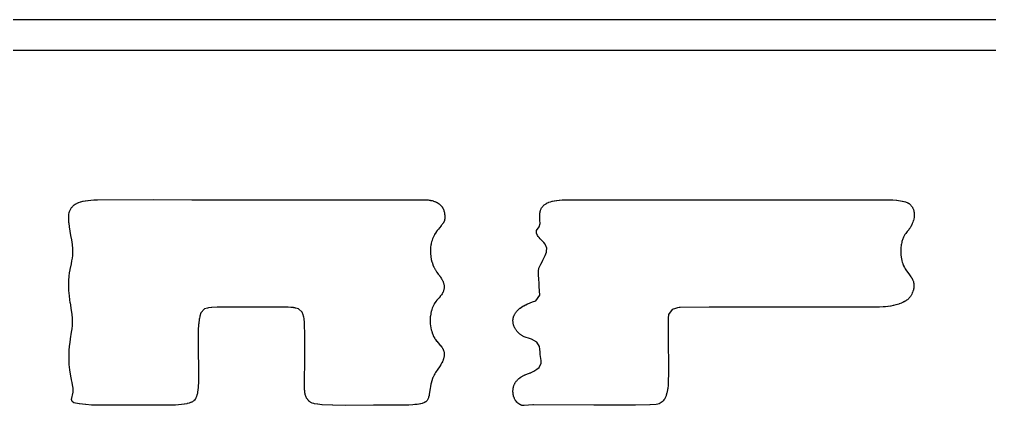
# Model space of a CAD drawing. Header units: millimetres. Extents: x 73.6 to 173.5, y -158 to -94.8.
# Drawn here: x 148.45 to 154.21, y -137.59 to -135.3 of the extents above; entities that cross this region are included whole.
import ezdxf

# ---------------------------------------------------------------- set-up
doc = ezdxf.new("R2010")
doc.units = ezdxf.units.MM
doc.layers.add('F.Mask', color=201, linetype='CONTINUOUS', true_color=0xd864ff)

msp = doc.modelspace()

# ---------------------------------------------------------------- linework, layer by layer
at = {"layer": 'F.Mask', "linetype": 'CONTINUOUS'}
for p, q in [((144.573228, -135.303016), (172.907744, -135.303016)), ((172.780772, -135.487022), (144.700378, -135.487022)), ((148.916201, -136.373668), (149.248842, -136.372346)), ((149.248842, -136.372346), (149.248841, -136.372345)), ((149.248841, -136.372345), (149.249025, -136.372345)), ((149.249025, -136.372345), (149.47615, -136.372816)), ((149.47615, -136.372816), (149.476187, -136.372817)), ((149.476187, -136.372817), (149.703435, -136.373728)), ((150.035842, -136.373629), (150.864109, -136.372989)), ((150.864109, -136.372989), (150.866647, -136.37308)), ((150.866647, -136.37308), (150.871641, -136.373444)), ((148.756198, -136.431051), (148.758486, -136.426766)), ((148.758486, -136.426766), (148.760681, -136.423191)), ((148.760681, -136.423191), (148.763429, -136.419265)), ((148.763429, -136.419265), (148.766049, -136.415965)), ((148.766049, -136.415965), (148.76938, -136.412253)), ((148.76938, -136.412253), (148.772381, -136.409289)), ((148.772381, -136.409289), (148.776481, -136.405702)), ((148.776481, -136.405702), (148.779593, -136.403275)), ((148.779593, -136.403275), (148.784705, -136.399732)), ((148.784705, -136.399732), (148.78785, -136.397792)), ((148.78785, -136.397792), (148.794144, -136.394354)), ((148.794144, -136.394354), (148.797063, -136.392929)), ((148.797063, -136.392929), (148.804719, -136.38962)), ((148.804719, -136.38962), (148.807416, -136.388583)), ((148.807416, -136.388583), (148.8165, -136.385511)), ((148.8165, -136.385511), (148.818958, -136.384778)), ((148.818958, -136.384778), (148.829606, -136.382016)), ((148.829606, -136.382016), (148.831678, -136.381544)), ((148.831678, -136.381544), (148.843913, -136.379144)), ((148.843913, -136.379144), (148.845782, -136.37883)), ((148.845782, -136.37883), (148.859661, -136.376874)), ((148.859661, -136.376874), (148.861226, -136.376688)), ((148.861226, -136.376688), (148.876767, -136.375207)), ((148.876767, -136.375207), (148.878072, -136.375108)), ((148.878072, -136.375108), (148.895343, -136.374139)), ((148.895343, -136.374139), (148.896503, -136.374094)), ((148.896503, -136.374094), (148.915673, -136.373674)), ((148.915673, -136.373674), (148.916201, -136.373668)), ((149.703435, -136.373728), (150.035842, -136.373629)), ((150.871641, -136.373444), (150.872873, -136.373555)), ((150.872873, -136.373555), (150.877145, -136.374015)), ((150.877145, -136.374015), (150.878173, -136.374142)), ((150.878173, -136.374142), (150.883484, -136.374887)), ((150.883484, -136.374887), (150.884773, -136.375093)), ((150.884773, -136.375093), (150.890653, -136.376143)), ((150.890653, -136.376143), (150.892209, -136.376458)), ((150.892209, -136.376458), (150.898573, -136.377897)), ((150.898573, -136.377897), (150.90025, -136.378321)), ((150.90025, -136.378321), (150.906831, -136.380158)), ((150.906831, -136.380158), (150.908861, -136.380792)), ((150.908861, -136.380792), (150.915392, -136.383051)), ((150.915392, -136.383051), (150.917696, -136.383938)), ((150.917696, -136.383938), (150.924285, -136.38674)), ((150.924285, -136.38674), (150.926285, -136.387665)), ((150.926285, -136.387665), (150.929071, -136.389062)), ((150.929071, -136.389062), (150.93038, -136.389753)), ((150.93038, -136.389753), (150.933278, -136.391361)), ((150.933278, -136.391361), (150.934746, -136.392223)), ((150.934746, -136.392223), (150.937458, -136.393902)), ((150.937458, -136.393902), (150.939049, -136.394947)), ((150.939049, -136.394947), (150.941566, -136.3967)), ((150.941566, -136.3967), (150.943206, -136.397912)), ((150.943206, -136.397912), (150.945553, -136.399752)), ((150.945553, -136.399752), (150.94715, -136.401083)), ((150.94715, -136.401083), (150.949389, -136.403065)), ((150.949389, -136.403065), (150.950994, -136.404579)), ((150.950994, -136.404579), (150.952978, -136.406571)), ((150.952978, -136.406571), (150.9547, -136.408428)), ((150.9547, -136.408428), (150.956479, -136.410491)), ((150.956479, -136.410491), (150.958036, -136.412429)), ((150.958036, -136.412429), (150.959684, -136.414639)), ((150.959684, -136.414639), (150.961179, -136.416812)), ((150.961179, -136.416812), (150.962642, -136.419121)), ((150.962642, -136.419121), (150.963991, -136.421441)), ((150.963991, -136.421441), (150.965281, -136.423868)), ((150.965281, -136.423868), (150.966507, -136.426418)), ((150.966507, -136.426418), (150.967644, -136.429046)), ((150.967644, -136.429046), (150.968638, -136.431619)), ((151.545308, -136.430857), (151.546754, -136.427558)), ((151.546754, -136.427558), (151.548361, -136.424351)), ((151.548361, -136.424351), (151.550084, -136.421314)), ((151.550084, -136.421314), (151.552205, -136.41802)), ((151.552205, -136.41802), (151.554316, -136.415111)), ((151.554316, -136.415111), (151.556769, -136.412099)), ((151.556769, -136.412099), (151.559384, -136.409231)), ((151.559384, -136.409231), (151.562189, -136.406481)), ((151.562189, -136.406481), (151.565484, -136.403596)), ((151.565484, -136.403596), (151.568411, -136.401296)), ((151.568411, -136.401296), (151.572597, -136.398353)), ((151.572597, -136.398353), (151.575527, -136.396502)), ((151.575527, -136.396502), (151.580806, -136.393526)), ((151.580806, -136.393526), (151.583593, -136.392114)), ((151.583593, -136.392114), (151.590057, -136.389194)), ((151.590057, -136.389194), (151.592697, -136.388128)), ((151.592697, -136.388128), (151.600516, -136.385337)), ((151.600516, -136.385337), (151.602872, -136.384588)), ((151.602872, -136.384588), (151.612121, -136.382006)), ((151.612121, -136.382006), (151.614278, -136.381477)), ((151.614278, -136.381477), (151.625007, -136.379207)), ((151.625007, -136.379207), (151.626857, -136.378868)), ((151.626857, -136.378868), (151.639205, -136.376952)), ((151.639205, -136.376952), (151.640874, -136.376734)), ((151.640874, -136.376734), (151.654732, -136.375268)), ((151.654732, -136.375268), (151.656262, -136.375139)), ((151.656262, -136.375139), (151.671779, -136.374169)), ((151.671779, -136.374169), (151.673105, -136.374111)), ((151.673105, -136.374111), (151.690454, -136.373678)), ((151.690454, -136.373678), (151.691287, -136.373667)), ((151.691287, -136.373667), (153.58952, -136.373092)), ((153.58952, -136.373092), (153.589873, -136.373093)), ((153.589873, -136.373093), (153.612176, -136.37335)), ((153.612176, -136.37335), (153.613236, -136.373379)), ((153.613236, -136.373379), (153.631615, -136.374158)), ((153.631615, -136.374158), (153.632753, -136.374226)), ((153.632753, -136.374226), (153.653779, -136.375842)), ((153.653779, -136.375842), (153.654987, -136.375955)), ((153.654987, -136.375955), (153.665365, -136.377107)), ((153.665365, -136.377107), (153.666406, -136.377238)), ((153.666406, -136.377238), (153.676746, -136.378698)), ((153.676746, -136.378698), (153.677989, -136.378897)), ((153.677989, -136.378897), (153.687799, -136.380657)), ((153.687799, -136.380657), (153.689381, -136.380979)), ((153.689381, -136.380979), (153.698254, -136.383002)), ((153.698254, -136.383002), (153.70032, -136.38354)), ((153.70032, -136.38354), (153.707883, -136.385762)), ((153.707883, -136.385762), (153.710638, -136.386697)), ((153.710638, -136.386697), (153.716972, -136.389143)), ((153.716972, -136.389143), (153.719521, -136.390245)), ((153.719521, -136.390245), (153.721323, -136.391112)), ((153.721323, -136.391112), (153.723535, -136.392273)), ((153.723535, -136.392273), (153.724942, -136.393075)), ((153.724942, -136.393075), (153.727505, -136.394687)), ((153.727505, -136.394687), (153.728324, -136.395253)), ((153.728324, -136.395253), (153.731036, -136.397329)), ((153.731036, -136.397329), (153.731493, -136.397716)), ((153.731493, -136.397716), (153.733987, -136.400043)), ((153.733987, -136.400043), (153.736857, -136.402993)), ((153.736857, -136.402993), (153.738631, -136.40496)), ((153.738631, -136.40496), (153.741264, -136.408108)), ((153.741264, -136.408108), (153.742957, -136.410303)), ((153.742957, -136.410303), (153.745159, -136.413406)), ((153.745159, -136.413406), (153.746681, -136.415738)), ((153.746681, -136.415738), (153.74854, -136.418849)), ((153.74854, -136.418849), (153.749847, -136.421245)), ((153.749847, -136.421245), (153.751431, -136.424437)), ((153.751431, -136.424437), (153.75249, -136.426788)), ((153.75249, -136.426788), (153.753789, -136.429983)), ((153.753789, -136.429983), (153.754714, -136.432539)), ((148.74632, -136.479487), (148.746348, -136.477577)), ((148.746418, -136.487781), (148.74632, -136.479487)), ((148.746348, -136.477577), (148.746672, -136.469772)), ((148.746516, -136.489991), (148.746418, -136.487781)), ((148.746672, -136.469772), (148.746846, -136.46745)), ((148.746846, -136.46745), (148.74761, -136.460407)), ((148.74761, -136.460407), (148.748008, -136.457716)), ((148.748008, -136.457716), (148.749183, -136.451459)), ((148.749183, -136.451459), (148.749916, -136.448346)), ((148.749916, -136.448346), (148.751483, -136.442823)), ((148.751483, -136.442823), (148.752615, -136.439485)), ((148.752615, -136.439485), (148.754537, -136.434635)), ((148.754537, -136.434635), (148.756198, -136.431051)), ((150.968638, -136.431619), (150.969625, -136.43451)), ((150.969625, -136.43451), (150.970417, -136.437162)), ((150.970417, -136.437162), (150.971306, -136.440632)), ((150.971306, -136.440632), (150.971734, -136.442524)), ((150.971734, -136.442524), (150.973604, -136.452003)), ((150.973604, -136.452003), (150.973849, -136.453387)), ((150.973849, -136.453387), (150.97516, -136.461749)), ((150.97516, -136.461749), (150.975347, -136.463124)), ((150.975347, -136.463124), (150.975728, -136.466417)), ((150.975814, -136.487099), (150.975612, -136.488516)), ((150.975728, -136.466417), (150.975831, -136.467437)), ((150.97603, -136.485214), (150.975814, -136.487099)), ((150.975831, -136.467437), (150.9761, -136.47056)), ((150.976173, -136.483583), (150.97603, -136.485214)), ((150.9761, -136.47056), (150.976184, -136.471793)), ((150.976285, -136.481749), (150.976173, -136.483583)), ((150.976184, -136.471793), (150.976315, -136.474456)), ((150.976354, -136.479742), (150.976285, -136.481749)), ((150.976315, -136.474456), (150.976357, -136.475983)), ((150.976374, -136.478296), (150.976354, -136.479742)), ((150.976357, -136.475983), (150.976374, -136.478296)), ((151.538848, -136.467574), (151.538876, -136.465617)), ((151.539009, -136.479583), (151.538848, -136.467574)), ((151.538876, -136.465617), (151.539095, -136.4605)), ((151.539056, -136.480969), (151.539009, -136.479583)), ((151.53974, -136.493608), (151.539056, -136.480969)), ((151.539095, -136.4605), (151.539214, -136.45875)), ((151.539214, -136.45875), (151.539669, -136.453861)), ((151.539669, -136.453861), (151.53994, -136.451691)), ((151.53994, -136.451691), (151.540639, -136.44722)), ((151.540639, -136.44722), (151.541149, -136.444612)), ((151.541149, -136.444612), (151.542102, -136.440559)), ((151.542102, -136.440559), (151.542895, -136.437727)), ((151.542895, -136.437727), (151.544075, -136.434098)), ((151.544075, -136.434098), (151.545308, -136.430857)), ((153.756095, -136.487969), (153.754125, -136.495554)), ((153.754714, -136.432539), (153.75574, -136.435768)), ((153.75574, -136.435768), (153.756393, -136.438101)), ((153.756662, -136.485385), (153.756095, -136.487969)), ((153.756393, -136.438101), (153.757215, -136.441483)), ((153.758101, -136.477409), (153.756662, -136.485385)), ((153.757215, -136.441483), (153.757697, -136.443805)), ((153.757697, -136.443805), (153.758284, -136.447224)), ((153.758442, -136.475077), (153.758101, -136.477409)), ((153.758284, -136.447224), (153.758595, -136.449458)), ((153.758831, -136.47163), (153.758442, -136.475077)), ((153.758595, -136.449458), (153.758968, -136.45295)), ((153.758984, -136.469888), (153.758831, -136.47163)), ((153.758968, -136.45295), (153.759131, -136.455094)), ((153.759218, -136.466169), (153.758984, -136.469888)), ((153.759131, -136.455094), (153.759293, -136.458691)), ((153.759285, -136.464349), (153.759218, -136.466169)), ((153.759326, -136.460648), (153.759285, -136.464349)), ((153.759293, -136.458691), (153.759326, -136.460648)), ((148.748007, -136.509585), (148.746516, -136.489991)), ((148.748209, -136.511518), (148.748007, -136.509585)), ((148.751078, -136.533087), (148.748209, -136.511518)), ((148.751272, -136.534369), (148.751078, -136.533087)), ((148.759741, -136.584298), (148.751272, -136.534369)), ((150.944128, -136.539841), (150.937902, -136.547558)), ((150.954959, -136.526781), (150.944128, -136.539841)), ((150.955105, -136.526602), (150.954959, -136.526781)), ((150.959356, -136.521351), (150.955105, -136.526602)), ((150.960036, -136.520483), (150.959356, -136.521351)), ((150.963273, -136.516203), (150.960036, -136.520483)), ((150.964403, -136.51462), (150.963273, -136.516203)), ((150.966876, -136.510939), (150.964403, -136.51462)), ((150.967979, -136.509187), (150.966876, -136.510939)), ((150.968704, -136.507954), (150.967979, -136.509187)), ((150.969447, -136.506627), (150.968704, -136.507954)), ((150.970093, -136.505409), (150.969447, -136.506627)), ((150.970943, -136.503693), (150.970093, -136.505409)), ((150.971481, -136.502529), (150.970943, -136.503693)), ((150.972194, -136.500876), (150.971481, -136.502529)), ((150.972596, -136.499874), (150.972194, -136.500876)), ((150.973368, -136.497753), (150.972596, -136.499874)), ((150.973693, -136.496763), (150.973368, -136.497753)), ((150.974253, -136.494876), (150.973693, -136.496763)), ((150.974547, -136.493771), (150.974253, -136.494876)), ((150.975043, -136.491645), (150.974547, -136.493771)), ((150.975277, -136.490474), (150.975043, -136.491645)), ((150.975612, -136.488516), (150.975277, -136.490474)), ((151.519204, -136.554627), (151.534848, -136.53342)), ((151.534848, -136.53342), (151.540837, -136.513356)), ((151.540837, -136.513356), (151.53974, -136.493608)), ((153.731153, -136.54448), (153.729915, -136.546181)), ((153.733283, -136.541356), (153.731153, -136.54448)), ((153.734435, -136.539551), (153.733283, -136.541356)), ((153.737344, -136.53467), (153.734435, -136.539551)), ((153.738304, -136.532949), (153.737344, -136.53467)), ((153.74352, -136.522939), (153.738304, -136.532949)), ((153.744392, -136.521144), (153.74352, -136.522939)), ((153.747083, -136.515182), (153.744392, -136.521144)), ((153.747717, -136.513682), (153.747083, -136.515182)), ((153.750415, -136.50685), (153.747717, -136.513682)), ((153.751071, -136.505037), (153.750415, -136.50685)), ((153.753484, -136.497731), (153.751071, -136.505037)), ((153.754125, -136.495554), (153.753484, -136.497731)), ((148.764282, -136.611458), (148.759741, -136.584298)), ((150.907028, -136.597687), (150.903841, -136.605522)), ((150.907594, -136.596385), (150.907028, -136.597687)), ((150.910877, -136.589295), (150.907594, -136.596385)), ((150.911493, -136.58804), (150.910877, -136.589295)), ((150.915151, -136.581018), (150.911493, -136.58804)), ((150.91584, -136.579768), (150.915151, -136.581018)), ((150.919881, -136.572837), (150.91584, -136.579768)), ((150.920633, -136.571616), (150.919881, -136.572837)), ((150.925056, -136.564798), (150.920633, -136.571616)), ((150.925875, -136.563602), (150.925056, -136.564798)), ((150.931133, -136.556297), (150.925875, -136.563602)), ((150.937902, -136.547558), (150.931133, -136.556297)), ((151.520069, -136.570899), (151.519204, -136.554627)), ((151.526488, -136.58433), (151.520069, -136.570899)), ((151.529907, -136.590022), (151.526488, -136.58433)), ((151.531371, -136.592006), (151.529907, -136.590022)), ((151.531842, -136.59263), (151.531371, -136.592006)), ((151.534593, -136.596191), (151.531842, -136.59263)), ((151.535315, -136.597095), (151.534593, -136.596191)), ((151.540939, -136.603913), (151.535315, -136.597095)), ((153.69337, -136.600226), (153.691407, -136.60505)), ((153.695425, -136.595661), (153.69337, -136.600226)), ((153.697549, -136.591318), (153.695425, -136.595661)), ((153.699729, -136.587222), (153.697549, -136.591318)), ((153.701981, -136.583315), (153.699729, -136.587222)), ((153.704232, -136.57966), (153.701981, -136.583315)), ((153.708471, -136.573362), (153.704232, -136.57966)), ((153.709315, -136.572171), (153.708471, -136.573362)), ((153.713542, -136.566505), (153.709315, -136.572171)), ((153.71812, -136.560768), (153.713542, -136.566505)), ((153.726394, -136.550704), (153.71812, -136.560768)), ((153.727018, -136.549922), (153.726394, -136.550704)), ((153.729915, -136.546181), (153.727018, -136.549922)), ((148.768299, -136.639234), (148.764282, -136.611458)), ((148.76847, -136.640658), (148.768299, -136.639234)), ((148.770521, -136.661995), (148.76847, -136.640658)), ((150.89156, -136.658868), (150.890688, -136.673909)), ((150.891812, -136.656351), (150.89156, -136.658868)), ((150.894009, -136.641004), (150.891812, -136.656351)), ((150.894342, -136.639115), (150.894009, -136.641004)), ((150.895963, -136.631363), (150.894342, -136.639115)), ((150.898183, -136.622696), (150.895963, -136.631363)), ((150.900597, -136.614745), (150.898183, -136.622696)), ((150.901037, -136.613409), (150.900597, -136.614745)), ((150.903841, -136.605522), (150.901037, -136.613409)), ((151.541807, -136.604925), (151.540939, -136.603913)), ((151.547061, -136.610824), (151.541807, -136.604925)), ((151.547741, -136.611564), (151.547061, -136.610824)), ((151.552877, -136.616998), (151.547741, -136.611564)), ((151.553261, -136.617399), (151.552877, -136.616998)), ((151.562844, -136.627242), (151.553261, -136.617399)), ((151.572062, -136.637261), (151.562844, -136.627242)), ((151.580223, -136.661097), (151.572062, -136.637261)), ((153.680379, -136.654467), (153.679787, -136.662205)), ((153.681185, -136.647126), (153.680379, -136.654467)), ((153.682184, -136.640089), (153.681185, -136.647126)), ((153.68335, -136.633466), (153.682184, -136.640089)), ((153.68469, -136.627152), (153.68335, -136.633466)), ((153.686178, -136.621159), (153.68469, -136.627152)), ((153.687791, -136.615519), (153.686178, -136.621159)), ((153.689552, -136.610108), (153.687791, -136.615519)), ((153.691407, -136.60505), (153.689552, -136.610108)), ((148.768349, -136.718742), (148.770128, -136.703259)), ((148.770128, -136.703259), (148.77029, -136.701265)), ((148.77029, -136.701265), (148.771081, -136.684713)), ((148.770649, -136.664122), (148.770521, -136.661995)), ((148.771106, -136.682538), (148.770649, -136.664122)), ((148.771081, -136.684713), (148.771106, -136.682538)), ((150.890688, -136.673909), (150.890646, -136.676346)), ((150.890646, -136.676346), (150.890996, -136.691335)), ((150.890996, -136.691335), (150.891143, -136.693688)), ((150.891143, -136.693688), (150.892663, -136.708547)), ((150.892663, -136.708547), (150.892991, -136.71086)), ((150.892991, -136.71086), (150.895639, -136.725428)), ((151.556759, -136.73222), (151.570385, -136.704349)), ((151.570385, -136.704349), (151.575305, -136.694022)), ((151.575305, -136.694022), (151.578053, -136.684398)), ((151.578053, -136.684398), (151.57888, -136.677031)), ((151.57888, -136.677031), (151.580223, -136.661097)), ((153.679407, -136.670376), (153.679264, -136.678918)), ((153.679264, -136.678918), (153.679365, -136.687863)), ((153.679365, -136.687863), (153.679966, -136.699759)), ((153.679787, -136.662205), (153.679407, -136.670376)), ((153.679966, -136.699759), (153.680083, -136.701293)), ((153.680083, -136.701293), (153.681131, -136.71155)), ((153.681131, -136.71155), (153.681339, -136.713159)), ((153.681339, -136.713159), (153.682808, -136.722504)), ((148.754905, -136.786509), (148.762041, -136.752464)), ((148.762041, -136.752464), (148.765408, -136.736125)), ((148.765408, -136.736125), (148.768111, -136.720402)), ((148.768111, -136.720402), (148.768349, -136.718742)), ((150.895639, -136.725428), (150.896129, -136.727643)), ((150.896129, -136.727643), (150.899841, -136.741859)), ((150.899841, -136.741859), (150.900499, -136.744036)), ((150.900499, -136.744036), (150.905201, -136.757708)), ((150.905201, -136.757708), (150.90603, -136.759849)), ((150.90603, -136.759849), (150.911666, -136.772898)), ((150.911666, -136.772898), (150.912666, -136.774988)), ((150.912666, -136.774988), (150.919141, -136.787276)), ((151.534375, -136.779465), (151.545594, -136.755577)), ((151.545594, -136.755577), (151.545659, -136.755442)), ((151.545659, -136.755442), (151.556548, -136.732659)), ((151.556548, -136.732659), (151.556759, -136.73222)), ((153.682808, -136.722504), (153.683118, -136.72417)), ((153.683118, -136.72417), (153.684978, -136.732798)), ((153.684978, -136.732798), (153.685377, -136.734425)), ((153.685377, -136.734425), (153.687569, -136.742404)), ((153.687569, -136.742404), (153.688052, -136.743989)), ((153.688052, -136.743989), (153.690526, -136.751371)), ((153.690526, -136.751371), (153.691084, -136.752896)), ((153.691084, -136.752896), (153.693817, -136.759789)), ((153.693817, -136.759789), (153.694446, -136.76126)), ((153.694446, -136.76126), (153.697415, -136.767719)), ((153.697415, -136.767719), (153.698071, -136.769056)), ((153.698071, -136.769056), (153.701579, -136.775786)), ((148.747256, -136.850882), (148.74879, -136.828833)), ((148.74879, -136.828833), (148.748969, -136.826964)), ((148.748969, -136.826964), (148.751379, -136.807348)), ((148.751379, -136.807348), (148.751612, -136.805755)), ((148.751612, -136.805755), (148.75465, -136.787857)), ((148.75465, -136.787857), (148.754905, -136.786509)), ((150.919141, -136.787276), (150.920334, -136.789337)), ((150.920334, -136.789337), (150.927565, -136.80076)), ((150.927565, -136.80076), (150.928987, -136.802813)), ((150.928987, -136.802813), (150.937748, -136.814397)), ((150.937748, -136.814397), (150.943887, -136.822135)), ((150.943887, -136.822135), (150.944751, -136.823274)), ((150.944751, -136.823274), (150.949699, -136.830099)), ((150.949699, -136.830099), (150.950703, -136.83156)), ((150.950703, -136.83156), (150.954829, -136.837891)), ((151.531134, -136.795751), (151.534375, -136.779465)), ((151.532171, -136.818211), (151.531134, -136.795751)), ((151.532184, -136.818467), (151.532171, -136.818211)), ((151.533525, -136.844728), (151.532184, -136.818467)), ((153.701579, -136.775786), (153.705169, -136.78199)), ((153.705169, -136.78199), (153.706048, -136.783416)), ((153.706048, -136.783416), (153.713603, -136.794936)), ((153.713603, -136.794936), (153.714624, -136.796397)), ((153.714624, -136.796397), (153.731172, -136.81863)), ((153.731172, -136.81863), (153.731526, -136.819111)), ((153.731526, -136.819111), (153.738936, -136.829323)), ((153.738936, -136.829323), (153.739823, -136.830606)), ((153.739823, -136.830606), (153.742682, -136.834953)), ((148.746794, -136.877974), (148.747174, -136.85281)), ((148.746815, -136.879805), (148.746794, -136.877974)), ((148.747894, -136.90874), (148.746815, -136.879805)), ((148.747174, -136.85281), (148.747256, -136.850882)), ((150.954829, -136.837891), (150.95577, -136.839421)), ((150.95577, -136.839421), (150.959177, -136.845287)), ((150.959177, -136.845287), (150.960177, -136.847133)), ((150.960177, -136.847133), (150.962888, -136.852511)), ((150.962888, -136.852511), (150.96383, -136.854538)), ((150.96383, -136.854538), (150.96591, -136.859426)), ((150.96591, -136.859426), (150.966802, -136.861745)), ((150.966802, -136.861745), (150.968346, -136.866231)), ((150.968346, -136.866231), (150.96908, -136.868644)), ((150.96908, -136.868644), (150.970146, -136.872666)), ((150.970146, -136.872666), (150.970764, -136.875444)), ((150.970764, -136.875444), (150.971413, -136.879052)), ((150.971413, -136.879052), (150.971798, -136.881831)), ((150.971798, -136.881831), (150.972122, -136.885166)), ((150.972122, -136.885166), (150.972284, -136.888167)), ((150.972284, -136.888167), (150.972316, -136.89114)), ((151.53353, -136.844824), (151.533525, -136.844728)), ((151.534802, -136.867622), (151.53353, -136.844824)), ((151.534811, -136.867778), (151.534802, -136.867622)), ((151.535992, -136.887624), (151.534811, -136.867778)), ((151.539177, -136.938847), (151.535992, -136.887624)), ((153.742682, -136.834953), (153.743505, -136.836267)), ((153.743505, -136.836267), (153.746003, -136.84046)), ((153.746003, -136.84046), (153.746988, -136.842231)), ((153.746988, -136.842231), (153.74904, -136.846191)), ((153.74904, -136.846191), (153.75007, -136.84836)), ((153.75007, -136.84836), (153.751688, -136.852095)), ((153.751688, -136.852095), (153.752695, -136.854701)), ((153.752695, -136.854701), (153.75393, -136.858326)), ((153.75393, -136.858326), (153.754786, -136.861248)), ((153.754786, -136.861248), (153.755672, -136.864848)), ((153.755672, -136.864848), (153.756315, -136.868118)), ((153.756981, -136.890218), (153.756295, -136.895484)), ((153.756315, -136.868118), (153.756868, -136.871866)), ((153.756868, -136.871866), (153.757195, -136.875132)), ((153.757245, -136.887135), (153.756981, -136.890218)), ((153.757195, -136.875132), (153.757413, -136.879243)), ((153.757433, -136.882533), (153.757245, -136.887135)), ((153.757413, -136.879243), (153.757433, -136.882533)), ((148.747998, -136.910428), (148.747894, -136.90874)), ((148.750864, -136.943781), (148.747998, -136.910428)), ((148.751026, -136.945284), (148.750864, -136.943781)), ((148.755969, -136.983535), (148.751026, -136.945284)), ((150.948306, -136.946802), (150.942313, -136.953901)), ((150.94931, -136.945555), (150.948306, -136.946802)), ((150.954443, -136.938863), (150.94931, -136.945555)), ((150.955888, -136.93683), (150.954443, -136.938863)), ((150.960304, -136.930115), (150.955888, -136.93683)), ((150.961568, -136.928038), (150.960304, -136.930115)), ((150.963091, -136.925325), (150.961568, -136.928038)), ((150.96405, -136.923491), (150.963091, -136.925325)), ((150.965449, -136.920608), (150.96405, -136.923491)), ((150.966373, -136.91854), (150.965449, -136.920608)), ((150.967504, -136.91577), (150.966373, -136.91854)), ((150.968358, -136.913447), (150.967504, -136.91577)), ((150.969265, -136.910685), (150.968358, -136.913447)), ((150.969997, -136.908129), (150.969265, -136.910685)), ((150.97066, -136.905426), (150.969997, -136.908129)), ((150.971222, -136.902644), (150.97066, -136.905426)), ((150.971665, -136.89987), (150.971222, -136.902644)), ((150.972003, -136.897001), (150.971665, -136.89987)), ((150.972217, -136.89419), (150.972003, -136.897001)), ((150.972316, -136.89114), (150.972217, -136.89419)), ((151.515952, -136.972859), (151.539177, -136.938847)), ((153.736547, -136.946912), (153.734534, -136.949646)), ((153.738942, -136.943303), (153.736547, -136.946912)), ((153.740748, -136.940256), (153.738942, -136.943303)), ((153.742897, -136.93617), (153.740748, -136.940256)), ((153.744074, -136.933703), (153.742897, -136.93617)), ((153.747638, -136.925416), (153.744074, -136.933703)), ((153.748359, -136.923598), (153.747638, -136.925416)), ((153.751183, -136.915846), (153.748359, -136.923598)), ((153.751906, -136.913637), (153.751183, -136.915846)), ((153.753906, -136.906765), (153.751906, -136.913637)), ((153.754524, -136.904313), (153.753906, -136.906765)), ((153.755815, -136.898278), (153.754524, -136.904313)), ((153.756295, -136.895484), (153.755815, -136.898278)), ((148.756169, -136.984882), (148.755969, -136.983535)), ((148.763611, -137.029138), (148.756169, -136.984882)), ((150.908622, -137.000683), (150.905395, -137.007525)), ((150.909273, -136.999383), (150.908622, -137.000683)), ((150.912942, -136.992491), (150.909273, -136.999383)), ((150.91367, -136.991201), (150.912942, -136.992491)), ((150.9176, -136.984622), (150.91367, -136.991201)), ((150.918752, -136.98284), (150.9176, -136.984622)), ((150.922654, -136.977247), (150.918752, -136.98284)), ((150.923855, -136.975644), (150.922654, -136.977247)), ((150.929087, -136.96912), (150.923855, -136.975644)), ((150.941986, -136.954283), (150.929087, -136.96912)), ((150.942313, -136.953901), (150.941986, -136.954283)), ((151.433046, -137.008536), (151.441882, -137.003086)), ((151.441882, -137.003086), (151.443716, -137.00203)), ((151.443716, -137.00203), (151.45387, -136.996587)), ((151.45387, -136.996587), (151.455535, -136.995752)), ((151.455535, -136.995752), (151.466986, -136.990397)), ((151.466986, -136.990397), (151.468607, -136.989689)), ((151.468607, -136.989689), (151.481339, -136.984508)), ((151.481339, -136.984508), (151.482878, -136.983923)), ((151.482878, -136.983923), (151.4968, -136.979002)), ((151.4968, -136.979002), (151.515952, -136.972859)), ((153.603715, -137.005704), (153.60249, -137.005864)), ((153.618184, -137.003568), (153.603715, -137.005704)), ((153.619541, -137.003341), (153.618184, -137.003568)), ((153.634309, -137.000569), (153.619541, -137.003341)), ((153.635907, -137.00023), (153.634309, -137.000569)), ((153.650645, -136.996743), (153.635907, -137.00023)), ((153.652605, -136.99622), (153.650645, -136.996743)), ((153.666856, -136.991973), (153.652605, -136.99622)), ((153.669144, -136.991206), (153.666856, -136.991973)), ((153.682862, -136.986073), (153.669144, -136.991206)), ((153.684848, -136.98526), (153.682862, -136.986073)), ((153.690803, -136.982601), (153.684848, -136.98526)), ((153.692326, -136.981877), (153.690803, -136.982601)), ((153.698148, -136.978937), (153.692326, -136.981877)), ((153.699827, -136.978033), (153.698148, -136.978937)), ((153.705238, -136.974927), (153.699827, -136.978033)), ((153.706957, -136.973872), (153.705238, -136.974927)), ((153.711925, -136.970624), (153.706957, -136.973872)), ((153.713818, -136.969295), (153.711925, -136.970624)), ((153.718251, -136.965958), (153.713818, -136.969295)), ((153.720251, -136.964333), (153.718251, -136.965958)), ((153.724197, -136.960876), (153.720251, -136.964333)), ((153.726177, -136.958998), (153.724197, -136.960876)), ((153.729602, -136.955485), (153.726177, -136.958998)), ((153.731694, -136.953137), (153.729602, -136.955485)), ((153.734534, -136.949646), (153.731694, -136.953137)), ((148.767158, -137.052555), (148.763611, -137.029138)), ((148.767395, -137.054587), (148.767158, -137.052555)), ((148.7691, -137.075305), (148.767395, -137.054587)), ((149.529879, -137.042888), (149.52404, -137.063973)), ((149.551745, -137.020702), (149.529879, -137.042888)), ((149.570035, -137.015349), (149.551745, -137.020702)), ((149.574576, -137.014394), (149.570035, -137.015349)), ((149.59236, -137.012067), (149.574576, -137.014394)), ((149.594795, -137.011849), (149.59236, -137.012067)), ((149.627283, -137.010269), (149.594795, -137.011849)), ((149.752188, -137.009442), (149.627283, -137.010269)), ((150.012085, -137.010012), (149.752188, -137.009442)), ((150.012119, -137.010046), (150.012085, -137.010012)), ((150.029858, -137.01011), (150.012119, -137.010046)), ((150.048079, -137.010557), (150.029858, -137.01011)), ((150.06366, -137.011446), (150.048079, -137.010557)), ((150.065211, -137.011575), (150.06366, -137.011446)), ((150.078199, -137.012994), (150.065211, -137.011575)), ((150.079858, -137.013222), (150.078199, -137.012994)), ((150.084867, -137.014055), (150.079858, -137.013222)), ((150.086248, -137.014318), (150.084867, -137.014055)), ((150.09087, -137.01531), (150.086248, -137.014318)), ((150.092488, -137.015705), (150.09087, -137.01531)), ((150.109187, -137.020274), (150.092488, -137.015705)), ((150.130598, -137.039905), (150.109187, -137.020274)), ((150.136292, -137.055327), (150.130598, -137.039905)), ((150.136902, -137.057158), (150.136292, -137.055327)), ((150.138268, -137.061748), (150.136902, -137.057158)), ((150.138727, -137.063474), (150.138268, -137.061748)), ((150.890332, -137.063008), (150.890073, -137.06535)), ((150.892322, -137.049779), (150.890332, -137.063008)), ((150.892795, -137.047329), (150.892322, -137.049779)), ((150.896073, -137.033484), (150.892795, -137.047329)), ((150.8966, -137.031548), (150.896073, -137.033484)), ((150.898577, -137.025141), (150.8966, -137.031548)), ((150.899018, -137.023821), (150.898577, -137.025141)), ((150.901484, -137.016975), (150.899018, -137.023821)), ((150.901986, -137.015677), (150.901484, -137.016975)), ((150.904806, -137.008857), (150.901986, -137.015677)), ((150.905395, -137.007525), (150.904806, -137.008857)), ((151.384001, -137.066865), (151.385585, -137.06238)), ((151.385585, -137.06238), (151.386894, -137.059184)), ((151.386894, -137.059184), (151.389065, -137.054554)), ((151.389065, -137.054554), (151.390683, -137.051502)), ((151.390683, -137.051502), (151.393517, -137.046741)), ((151.393517, -137.046741), (151.395327, -137.043999)), ((151.395327, -137.043999), (151.398956, -137.03902)), ((151.398956, -137.03902), (151.4009, -137.036588)), ((151.4009, -137.036588), (151.405414, -137.03143)), ((151.405414, -137.03143), (151.407414, -137.029328)), ((151.407414, -137.029328), (151.412876, -137.024048)), ((151.412876, -137.024048), (151.414931, -137.022211)), ((151.414931, -137.022211), (151.42148, -137.016802)), ((151.42148, -137.016802), (151.423436, -137.015299)), ((151.423436, -137.015299), (151.431069, -137.009849)), ((151.431069, -137.009849), (151.433046, -137.008536)), ((152.302009, -137.053486), (152.30059, -137.075742)), ((152.324421, -137.024436), (152.302009, -137.053486)), ((152.343182, -137.018215), (152.324421, -137.024436)), ((152.348808, -137.016557), (152.343182, -137.018215)), ((152.35493, -137.01494), (152.348808, -137.016557)), ((152.365263, -137.012599), (152.35493, -137.01494)), ((152.371547, -137.011857), (152.365263, -137.012599)), ((152.544335, -137.00976), (152.371547, -137.011857)), ((152.920004, -137.009422), (152.544335, -137.00976)), ((153.540822, -137.009905), (152.920004, -137.009422)), ((153.541497, -137.0099), (153.540822, -137.009905)), ((153.552722, -137.009706), (153.541497, -137.0099)), ((153.55382, -137.009668), (153.552722, -137.009706)), ((153.574315, -137.008626), (153.55382, -137.009668)), ((153.575471, -137.008549), (153.574315, -137.008626)), ((153.587816, -137.007511), (153.575471, -137.008549)), ((153.58891, -137.007403), (153.587816, -137.007511)), ((153.60249, -137.005864), (153.58891, -137.007403)), ((148.766624, -137.138258), (148.768491, -137.119028)), ((148.768491, -137.119028), (148.7686, -137.117508)), ((148.7686, -137.117508), (148.769467, -137.098661)), ((148.769198, -137.07731), (148.7691, -137.075305)), ((148.769495, -137.096824), (148.769198, -137.07731)), ((148.769467, -137.098661), (148.769495, -137.096824)), ((149.516826, -137.111883), (149.51458, -137.147962)), ((149.517006, -137.10997), (149.516826, -137.111883)), ((149.52083, -137.079834), (149.517006, -137.10997)), ((149.521191, -137.077642), (149.52083, -137.079834)), ((149.523551, -137.066012), (149.521191, -137.077642)), ((149.52404, -137.063973), (149.523551, -137.066012)), ((150.139996, -137.0689), (150.138727, -137.063474)), ((150.140287, -137.070291), (150.139996, -137.0689)), ((150.141569, -137.077237), (150.140287, -137.070291)), ((150.142732, -137.085488), (150.141569, -137.077237)), ((150.143668, -137.094468), (150.142732, -137.085488)), ((150.144364, -137.104078), (150.143668, -137.094468)), ((150.145133, -137.12563), (150.144364, -137.104078)), ((150.889156, -137.078293), (150.889081, -137.080415)), ((150.889081, -137.080415), (150.889081, -137.092935)), ((150.889081, -137.092935), (150.889145, -137.094891)), ((150.889145, -137.094891), (150.88993, -137.106907)), ((150.890073, -137.06535), (150.889156, -137.078293)), ((150.88993, -137.106907), (150.890094, -137.108649)), ((150.890094, -137.108649), (150.891507, -137.120024)), ((150.891507, -137.120024), (150.891744, -137.121592)), ((151.380193, -137.090191), (151.380367, -137.085832)), ((151.380218, -137.093534), (151.380193, -137.090191)), ((151.38046, -137.097884), (151.380218, -137.093534)), ((151.380367, -137.085832), (151.380667, -137.082463)), ((151.380781, -137.101041), (151.38046, -137.097884)), ((151.380667, -137.082463), (151.381266, -137.078117)), ((151.381436, -137.105479), (151.380781, -137.101041)), ((151.381266, -137.078117), (151.381928, -137.074635)), ((151.382008, -137.108452), (151.381436, -137.105479)), ((151.381928, -137.074635), (151.382992, -137.070257)), ((151.38307, -137.112925), (151.382008, -137.108452)), ((151.382992, -137.070257), (151.384001, -137.066865)), ((151.383844, -137.115678), (151.38307, -137.112925)), ((151.3853, -137.120153), (151.383844, -137.115678)), ((151.386262, -137.122751), (151.3853, -137.120153)), ((152.30034, -137.086385), (152.300305, -137.098461)), ((152.300305, -137.098461), (152.300323, -137.126116)), ((152.30059, -137.075742), (152.30034, -137.086385)), ((148.757556, -137.198359), (148.763963, -137.158035)), ((148.763963, -137.158035), (148.766624, -137.138258)), ((149.51458, -137.147962), (149.513665, -137.188837)), ((150.145575, -137.160847), (150.145133, -137.12563)), ((150.145864, -137.193701), (150.145575, -137.160847)), ((150.891744, -137.121592), (150.89362, -137.132119)), ((150.89362, -137.132119), (150.893912, -137.133552)), ((150.893912, -137.133552), (150.896255, -137.143784)), ((150.896255, -137.143784), (150.898693, -137.152701)), ((150.898693, -137.152701), (150.899164, -137.154256)), ((150.899164, -137.154256), (150.903758, -137.168067)), ((150.903758, -137.168067), (150.904305, -137.169575)), ((150.904305, -137.169575), (150.907234, -137.177025)), ((150.907234, -137.177025), (150.907793, -137.178352)), ((151.388126, -137.127234), (151.386262, -137.122751)), ((151.389186, -137.129545), (151.388126, -137.127234)), ((151.391439, -137.134025), (151.389186, -137.129545)), ((151.392608, -137.136161), (151.391439, -137.134025)), ((151.395225, -137.14057), (151.392608, -137.136161)), ((151.396489, -137.142545), (151.395225, -137.14057)), ((151.399462, -137.146863), (151.396489, -137.142545)), ((151.400742, -137.148603), (151.399462, -137.146863)), ((151.404029, -137.15279), (151.400742, -137.148603)), ((151.405397, -137.154428), (151.404029, -137.15279)), ((151.408902, -137.158374), (151.405397, -137.154428)), ((151.410402, -137.15996), (151.408902, -137.158374)), ((151.414132, -137.163667), (151.410402, -137.15996)), ((151.415664, -137.165101), (151.414132, -137.163667)), ((151.419591, -137.168562), (151.415664, -137.165101)), ((151.421224, -137.169916), (151.419591, -137.168562)), ((151.425247, -137.173053), (151.421224, -137.169916)), ((151.426939, -137.174293), (151.425247, -137.173053)), ((151.431038, -137.177115), (151.426939, -137.174293)), ((151.432939, -137.178336), (151.431038, -137.177115)), ((152.300323, -137.126116), (152.300442, -137.24034)), ((148.751653, -137.241314), (148.754312, -137.220093)), ((148.754312, -137.220093), (148.754444, -137.219134)), ((148.754444, -137.219134), (148.757518, -137.19861)), ((148.757518, -137.19861), (148.757556, -137.198359)), ((149.513665, -137.188837), (149.51448, -137.277299)), ((150.145864, -137.193748), (150.145864, -137.193701)), ((150.146081, -137.253722), (150.145864, -137.193748)), ((150.907793, -137.178352), (150.910017, -137.183297)), ((150.910017, -137.183297), (150.910753, -137.184819)), ((150.910753, -137.184819), (150.9131, -137.189339)), ((150.9131, -137.189339), (150.913902, -137.190783)), ((150.913902, -137.190783), (150.916522, -137.195215)), ((150.916522, -137.195215), (150.917258, -137.196396)), ((150.917258, -137.196396), (150.919921, -137.200457)), ((150.919921, -137.200457), (150.920929, -137.2019)), ((150.920929, -137.2019), (150.92759, -137.210864)), ((150.92759, -137.210864), (150.928581, -137.212126)), ((150.928581, -137.212126), (150.936092, -137.221179)), ((150.936092, -137.221179), (150.951143, -137.238759)), ((151.437025, -137.180775), (151.432939, -137.178336)), ((151.439009, -137.181874), (151.437025, -137.180775)), ((151.441802, -137.183308), (151.439009, -137.181874)), ((151.447051, -137.185482), (151.441802, -137.183308)), ((151.484547, -137.197544), (151.447051, -137.185482)), ((151.490218, -137.200038), (151.484547, -137.197544)), ((151.521677, -137.217948), (151.490218, -137.200038)), ((151.537711, -137.243439), (151.521677, -137.217948)), ((148.748316, -137.292187), (148.748351, -137.290527)), ((148.748417, -137.318204), (148.748316, -137.292187)), ((148.748351, -137.290527), (148.749428, -137.266506)), ((148.749428, -137.266506), (148.749528, -137.264999)), ((148.749528, -137.264999), (148.751518, -137.242573)), ((148.751518, -137.242573), (148.751653, -137.241314)), ((149.51448, -137.277299), (149.516212, -137.367004)), ((150.145925, -137.306219), (150.146081, -137.253722)), ((150.951143, -137.238759), (150.952445, -137.240375)), ((150.952445, -137.240375), (150.958199, -137.247969)), ((150.958199, -137.247969), (150.959499, -137.249804)), ((150.959499, -137.249804), (150.961508, -137.252841)), ((150.961508, -137.252841), (150.96269, -137.254757)), ((150.96269, -137.254757), (150.964418, -137.257765)), ((150.964418, -137.257765), (150.965575, -137.25995)), ((150.965575, -137.25995), (150.96696, -137.262798)), ((150.96696, -137.262798), (150.968092, -137.265387)), ((150.968092, -137.265387), (150.969154, -137.268111)), ((150.969154, -137.268111), (150.970162, -137.271083)), ((150.970162, -137.271083), (150.970925, -137.273712)), ((150.970925, -137.273712), (150.971705, -137.276969)), ((150.971705, -137.276969), (150.972223, -137.279701)), ((150.972223, -137.279701), (150.97269, -137.28303)), ((150.97269, -137.28303), (150.97296, -137.285989)), ((150.97308, -137.292681), (150.972904, -137.295948)), ((150.97296, -137.285989), (150.973103, -137.289405)), ((150.973103, -137.289405), (150.97308, -137.292681)), ((151.538841, -137.259626), (151.537711, -137.243439)), ((151.53895, -137.260879), (151.538841, -137.259626)), ((151.540493, -137.27556), (151.53895, -137.260879)), ((151.540598, -137.276454), (151.540493, -137.27556)), ((151.542355, -137.290056), (151.540598, -137.276454)), ((151.54238, -137.290244), (151.542355, -137.290056)), ((151.54553, -137.314477), (151.54238, -137.290244)), ((152.300442, -137.24034), (152.301432, -137.334445)), ((148.748467, -137.319913), (148.748417, -137.318204)), ((148.750012, -137.348339), (148.748467, -137.319913)), ((148.750151, -137.350082), (148.750012, -137.348339)), ((148.753422, -137.381272), (148.750151, -137.350082)), ((150.145515, -137.351364), (150.145925, -137.306219)), ((150.952835, -137.350861), (150.952093, -137.352117)), ((150.95742, -137.342687), (150.952835, -137.350861)), ((150.958216, -137.341183), (150.95742, -137.342687)), ((150.961871, -137.333842), (150.958216, -137.341183)), ((150.962731, -137.331985), (150.961871, -137.333842)), ((150.965535, -137.325445), (150.962731, -137.331985)), ((150.966365, -137.323321), (150.965535, -137.325445)), ((150.968439, -137.317468), (150.966365, -137.323321)), ((150.96919, -137.31508), (150.968439, -137.317468)), ((150.970593, -137.309988), (150.96919, -137.31508)), ((150.971232, -137.307243), (150.970593, -137.309988)), ((150.972079, -137.302799), (150.971232, -137.307243)), ((150.972521, -137.299764), (150.972079, -137.302799)), ((150.972904, -137.295948), (150.972521, -137.299764)), ((151.534902, -137.367938), (151.5469, -137.342285)), ((151.545687, -137.315981), (151.54553, -137.314477)), ((151.546411, -137.325142), (151.545687, -137.315981)), ((151.546494, -137.326724), (151.546411, -137.325142)), ((151.5469, -137.342285), (151.546494, -137.326724)), ((152.301432, -137.334445), (152.301432, -137.334444)), ((152.301432, -137.334444), (152.301433, -137.334477)), ((152.301433, -137.334477), (152.301433, -137.334478)), ((152.301433, -137.334478), (152.30172, -137.410164)), ((148.753637, -137.382937), (148.753422, -137.381272)), ((148.758962, -137.417559), (148.753637, -137.382937)), ((149.516212, -137.367004), (149.516219, -137.36757)), ((149.516219, -137.36757), (149.516442, -137.409658)), ((150.144543, -137.423674), (150.145515, -137.351364)), ((150.916786, -137.405047), (150.91336, -137.411367)), ((150.921013, -137.397947), (150.916786, -137.405047)), ((150.925689, -137.390804), (150.921013, -137.397947)), ((150.930845, -137.383577), (150.925689, -137.390804)), ((150.938641, -137.372809), (150.930845, -137.383577)), ((150.93933, -137.371822), (150.938641, -137.372809)), ((150.945862, -137.36212), (150.93933, -137.371822)), ((150.946543, -137.361066), (150.945862, -137.36212)), ((150.952093, -137.352117), (150.946543, -137.361066)), ((151.456942, -137.409555), (151.461641, -137.407802)), ((151.461641, -137.407802), (151.46205, -137.407652)), ((151.46205, -137.407652), (151.4672, -137.405804)), ((151.4672, -137.405804), (151.472428, -137.403924)), ((151.472428, -137.403924), (151.477656, -137.401985)), ((151.477656, -137.401985), (151.482724, -137.399967)), ((151.482724, -137.399967), (151.485245, -137.398888)), ((151.485245, -137.398888), (151.487653, -137.397791)), ((151.487653, -137.397791), (151.496003, -137.393746)), ((151.496003, -137.393746), (151.503547, -137.389797)), ((151.503547, -137.389797), (151.510344, -137.385911)), ((151.510344, -137.385911), (151.515784, -137.382484)), ((151.515784, -137.382484), (151.517002, -137.381674)), ((151.517002, -137.381674), (151.521074, -137.378822)), ((151.521074, -137.378822), (151.522489, -137.377768)), ((151.522489, -137.377768), (151.534902, -137.367938)), ((148.75911, -137.418449), (148.758962, -137.417559)), ((148.76117, -137.429875), (148.75911, -137.418449)), ((148.761211, -137.430103), (148.76117, -137.429875)), ((148.763082, -137.440083), (148.761211, -137.430103)), ((148.763123, -137.440293), (148.763082, -137.440083)), ((148.766428, -137.457027), (148.763123, -137.440293)), ((148.766516, -137.457468), (148.766428, -137.457027)), ((148.769122, -137.47015), (148.766516, -137.457468)), ((149.515678, -137.45064), (149.5137, -137.48459)), ((149.515731, -137.449263), (149.515678, -137.45064)), ((149.516438, -137.41048), (149.515731, -137.449263)), ((149.516442, -137.409658), (149.516438, -137.41048)), ((150.144261, -137.451949), (150.144264, -137.45139)), ((150.14432, -137.474914), (150.144261, -137.451949)), ((150.144264, -137.45139), (150.144541, -137.423785)), ((150.144541, -137.423785), (150.144543, -137.423674)), ((150.896592, -137.454532), (150.893668, -137.466309)), ((150.897053, -137.452879), (150.896592, -137.454532)), ((150.900725, -137.441034), (150.897053, -137.452879)), ((150.901361, -137.439197), (150.900725, -137.441034)), ((150.905926, -137.427264), (150.901361, -137.439197)), ((150.906794, -137.425226), (150.905926, -137.427264)), ((150.912581, -137.412907), (150.906794, -137.425226)), ((150.91336, -137.411367), (150.912581, -137.412907)), ((151.388731, -137.467779), (151.390574, -137.464018)), ((151.390574, -137.464018), (151.391811, -137.461715)), ((151.391811, -137.461715), (151.393994, -137.457995)), ((151.393994, -137.457995), (151.395404, -137.455785)), ((151.395404, -137.455785), (151.397982, -137.45206)), ((151.397982, -137.45206), (151.399594, -137.449911)), ((151.399594, -137.449911), (151.402614, -137.446191)), ((151.402614, -137.446191), (151.404366, -137.444191)), ((151.404366, -137.444191), (151.407914, -137.440436)), ((151.407914, -137.440436), (151.409736, -137.438644)), ((151.409736, -137.438644), (151.413871, -137.434862)), ((151.413871, -137.434862), (151.415716, -137.43329)), ((151.415716, -137.43329), (151.420493, -137.429493)), ((151.420493, -137.429493), (151.422465, -137.428036)), ((151.422465, -137.428036), (151.427896, -137.42431)), ((151.427896, -137.42431), (151.429816, -137.423084)), ((151.429816, -137.423084), (151.436046, -137.419382)), ((151.436046, -137.419382), (151.437924, -137.418343)), ((151.437924, -137.418343), (151.445185, -137.414612)), ((151.445185, -137.414612), (151.44648, -137.413981)), ((151.44648, -137.413981), (151.448155, -137.413206)), ((151.448155, -137.413206), (151.448875, -137.412881)), ((151.448875, -137.412881), (151.450707, -137.412079)), ((151.450707, -137.412079), (151.451615, -137.411697)), ((151.451615, -137.411697), (151.456119, -137.409874)), ((151.456119, -137.409874), (151.456942, -137.409555)), ((152.301086, -137.442969), (152.299757, -137.469739)), ((152.301123, -137.441883), (152.301086, -137.442969)), ((152.301714, -137.410926), (152.301123, -137.441883)), ((152.30172, -137.410164), (152.301714, -137.410926)), ((148.763848, -137.558216), (148.772268, -137.513371)), ((148.771044, -137.479925), (148.769122, -137.47015)), ((148.771771, -137.484059), (148.771044, -137.479925)), ((148.772323, -137.487801), (148.771771, -137.484059)), ((148.772268, -137.513371), (148.772722, -137.50975)), ((148.772722, -137.491343), (148.772323, -137.487801)), ((148.772984, -137.494886), (148.772722, -137.491343)), ((148.772722, -137.50975), (148.772905, -137.506883)), ((148.772905, -137.506883), (148.773064, -137.502462)), ((148.773101, -137.49854), (148.772984, -137.494886)), ((148.773064, -137.502462), (148.773101, -137.49854)), ((149.509497, -137.517792), (149.507314, -137.52829)), ((149.509956, -137.51504), (149.509497, -137.517792)), ((149.513487, -137.486914), (149.509956, -137.51504)), ((149.5137, -137.48459), (149.513487, -137.486914)), ((150.144325, -137.475346), (150.14432, -137.474914)), ((150.144515, -137.485112), (150.144325, -137.475346)), ((150.144528, -137.485599), (150.144515, -137.485112)), ((150.144837, -137.494262), (150.144528, -137.485599)), ((150.144875, -137.495093), (150.144837, -137.494262)), ((150.145318, -137.502577), (150.144875, -137.495093)), ((150.145389, -137.503571), (150.145318, -137.502577)), ((150.145954, -137.510179), (150.145389, -137.503571)), ((150.146101, -137.511573), (150.145954, -137.510179)), ((150.146811, -137.517231), (150.146101, -137.511573)), ((150.147021, -137.518654), (150.146811, -137.517231)), ((150.147846, -137.52353), (150.147021, -137.518654)), ((150.885616, -137.515765), (150.884177, -137.525538)), ((150.885687, -137.515269), (150.885616, -137.515765)), ((150.888887, -137.4923), (150.885687, -137.515269)), ((150.890931, -137.479838), (150.888887, -137.4923)), ((150.893366, -137.467659), (150.890931, -137.479838)), ((150.893668, -137.466309), (150.893366, -137.467659)), ((151.38014, -137.509628), (151.380156, -137.505811)), ((151.380181, -137.511475), (151.38014, -137.509628)), ((151.380156, -137.505811), (151.380213, -137.503966)), ((151.380366, -137.515261), (151.380181, -137.511475)), ((151.380213, -137.503966), (151.380437, -137.500075)), ((151.380493, -137.516995), (151.380366, -137.515261)), ((151.380437, -137.500075), (151.380618, -137.49801)), ((151.380851, -137.520655), (151.380493, -137.516995)), ((151.380618, -137.49801), (151.381066, -137.494191)), ((151.381045, -137.522271), (151.380851, -137.520655)), ((151.381528, -137.525638), (151.381045, -137.522271)), ((151.381066, -137.494191), (151.381381, -137.492069)), ((151.381381, -137.492069), (151.382078, -137.488211)), ((151.382078, -137.488211), (151.382534, -137.486072)), ((151.382534, -137.486072), (151.383478, -137.482254)), ((151.383478, -137.482254), (151.38414, -137.479921)), ((151.38414, -137.479921), (151.38535, -137.476163)), ((151.38535, -137.476163), (151.386198, -137.473821)), ((151.386198, -137.473821), (151.387713, -137.470063)), ((151.387713, -137.470063), (151.388731, -137.467779)), ((152.293306, -137.51814), (152.289407, -137.532362)), ((152.294064, -137.514704), (152.293306, -137.51814)), ((152.297148, -137.496321), (152.294064, -137.514704)), ((152.297468, -137.493898), (152.297148, -137.496321)), ((152.299641, -137.471331), (152.297468, -137.493898)), ((152.299757, -137.469739), (152.299641, -137.471331)), ((148.766605, -137.570415), (148.763848, -137.558216)), ((148.777565, -137.577333), (148.766605, -137.570415)), ((148.808398, -137.582639), (148.777565, -137.577333)), ((149.46115, -137.57892), (149.44932, -137.582267)), ((149.463665, -137.578105), (149.46115, -137.57892)), ((149.46804, -137.5765), (149.463665, -137.578105)), ((149.470103, -137.575668), (149.46804, -137.5765)), ((149.474026, -137.57394), (149.470103, -137.575668)), ((149.476389, -137.572791), (149.474026, -137.57394)), ((149.479458, -137.571154), (149.476389, -137.572791)), ((149.482197, -137.56953), (149.479458, -137.571154)), ((149.484367, -137.568107), (149.482197, -137.56953)), ((149.487485, -137.565804), (149.484367, -137.568107)), ((149.488746, -137.56476), (149.487485, -137.565804)), ((149.492063, -137.561626), (149.488746, -137.56476)), ((149.492233, -137.561444), (149.492063, -137.561626)), ((149.496149, -137.556358), (149.492233, -137.561444)), ((149.497911, -137.553571), (149.496149, -137.556358)), ((149.500594, -137.548434), (149.497911, -137.553571)), ((149.502865, -137.543037), (149.500594, -137.548434)), ((149.504176, -137.539357), (149.502865, -137.543037)), ((149.506628, -137.531026), (149.504176, -137.539357)), ((149.507314, -137.52829), (149.506628, -137.531026)), ((150.148206, -137.525351), (150.147846, -137.52353)), ((150.149096, -137.529306), (150.148206, -137.525351)), ((150.14967, -137.531517), (150.149096, -137.529306)), ((150.150636, -137.534793), (150.14967, -137.531517)), ((150.1514, -137.537086), (150.150636, -137.534793)), ((150.152409, -137.539799), (150.1514, -137.537086)), ((150.153481, -137.542365), (150.152409, -137.539799)), ((150.154588, -137.544745), (150.153481, -137.542365)), ((150.155762, -137.547044), (150.154588, -137.544745)), ((150.157019, -137.549295), (150.155762, -137.547044)), ((150.158427, -137.551602), (150.157019, -137.549295)), ((150.159898, -137.553816), (150.158427, -137.551602)), ((150.16131, -137.555789), (150.159898, -137.553816)), ((150.163175, -137.558212), (150.16131, -137.555789)), ((150.164411, -137.559726), (150.163175, -137.558212)), ((150.166831, -137.562525), (150.164411, -137.559726)), ((150.167838, -137.563639), (150.166831, -137.562525)), ((150.170751, -137.566723), (150.167838, -137.563639)), ((150.171626, -137.567616), (150.170751, -137.566723)), ((150.172749, -137.568721), (150.171626, -137.567616)), ((150.179553, -137.573939), (150.172749, -137.568721)), ((150.182588, -137.57572), (150.179553, -137.573939)), ((150.19046, -137.57912), (150.182588, -137.57572)), ((150.200406, -137.582028), (150.19046, -137.57912)), ((150.842605, -137.580633), (150.834788, -137.582676)), ((150.845508, -137.579738), (150.842605, -137.580633)), ((150.851825, -137.577483), (150.845508, -137.579738)), ((150.854527, -137.57639), (150.851825, -137.577483)), ((150.856169, -137.575645), (150.854527, -137.57639)), ((150.858555, -137.57445), (150.856169, -137.575645)), ((150.859694, -137.573823), (150.858555, -137.57445)), ((150.862577, -137.572051), (150.859694, -137.573823)), ((150.862941, -137.571802), (150.862577, -137.572051)), ((150.865968, -137.569471), (150.862941, -137.571802)), ((150.869029, -137.566463), (150.865968, -137.569471)), ((150.869148, -137.56633), (150.869029, -137.566463)), ((150.871488, -137.563421), (150.869148, -137.56633)), ((150.871892, -137.562861), (150.871488, -137.563421)), ((150.873702, -137.560078), (150.871892, -137.562861)), ((150.874286, -137.559082), (150.873702, -137.560078)), ((150.875657, -137.556496), (150.874286, -137.559082)), ((150.876168, -137.555424), (150.875657, -137.556496)), ((150.877534, -137.55214), (150.876168, -137.555424)), ((150.879343, -137.547076), (150.877534, -137.55214)), ((150.880347, -137.543759), (150.879343, -137.547076)), ((150.88197, -137.537254), (150.880347, -137.543759)), ((150.882436, -137.53511), (150.88197, -137.537254)), ((150.883976, -137.52676), (150.882436, -137.53511)), ((150.884177, -137.525538), (150.883976, -137.52676)), ((151.381903, -137.527777), (151.381528, -137.525638)), ((151.383401, -137.534999), (151.381903, -137.527777)), ((151.384054, -137.537631), (151.383401, -137.534999)), ((151.385843, -137.543803), (151.384054, -137.537631)), ((151.386617, -137.546157), (151.385843, -137.543803)), ((151.388509, -137.551279), (151.386617, -137.546157)), ((151.389454, -137.553584), (151.388509, -137.551279)), ((151.391094, -137.557213), (151.389454, -137.553584)), ((151.392389, -137.559794), (151.391094, -137.557213)), ((151.393226, -137.561303), (151.392389, -137.559794)), ((151.395264, -137.564499), (151.393226, -137.561303)), ((151.398251, -137.568032), (151.395264, -137.564499)), ((151.403016, -137.572901), (151.398251, -137.568032)), ((151.404002, -137.573869), (151.403016, -137.572901)), ((151.406312, -137.576051), (151.404002, -137.573869)), ((151.407092, -137.576768), (151.406312, -137.576051)), ((151.409356, -137.578785), (151.407092, -137.576768)), ((151.410255, -137.579558), (151.409356, -137.578785)), ((151.412267, -137.581231), (151.410255, -137.579558)), ((152.25208, -137.579813), (152.24614, -137.58266)), ((152.259082, -137.5756), (152.25208, -137.579813)), ((152.265168, -137.57096), (152.259082, -137.5756)), ((152.270545, -137.565837), (152.265168, -137.57096)), ((152.275394, -137.560103), (152.270545, -137.565837)), ((152.28019, -137.553006), (152.275394, -137.560103)), ((152.283306, -137.547322), (152.28019, -137.553006)), ((152.28777, -137.537014), (152.283306, -137.547322)), ((152.289407, -137.532362), (152.28777, -137.537014)), ((148.809683, -137.582835), (148.808398, -137.582639)), ((148.845188, -137.587603), (148.809683, -137.582835)), ((148.847021, -137.5878), (148.845188, -137.587603)), ((148.881824, -137.590619), (148.847021, -137.5878)), ((148.883465, -137.590712), (148.881824, -137.590619)), ((148.923751, -137.592034), (148.883465, -137.590712)), ((148.924952, -137.592052), (148.923751, -137.592034)), ((149.25694, -137.591109), (148.924952, -137.592052)), ((149.308048, -137.592076), (149.25694, -137.591109)), ((149.308697, -137.592084), (149.308048, -137.592076)), ((149.342263, -137.59224), (149.308697, -137.592084)), ((149.343089, -137.592235), (149.342263, -137.59224)), ((149.360503, -137.591931), (149.343089, -137.592235)), ((149.361224, -137.59191), (149.360503, -137.591931)), ((149.378715, -137.591233), (149.361224, -137.59191)), ((149.379705, -137.591182), (149.378715, -137.591233)), ((149.396857, -137.590055), (149.379705, -137.591182)), ((149.398016, -137.589959), (149.396857, -137.590055)), ((149.414425, -137.588341), (149.398016, -137.589959)), ((149.41591, -137.588161), (149.414425, -137.588341)), ((149.431211, -137.585971), (149.41591, -137.588161)), ((149.433119, -137.585642), (149.431211, -137.585971)), ((149.446721, -137.582897), (149.433119, -137.585642)), ((149.44932, -137.582267), (149.446721, -137.582897)), ((150.204363, -137.582941), (150.200406, -137.582028)), ((150.22206, -137.585954), (150.204363, -137.582941)), ((150.224354, -137.586268), (150.22206, -137.585954)), ((150.247581, -137.588671), (150.224354, -137.586268)), ((150.24952, -137.588819), (150.247581, -137.588671)), ((150.31013, -137.591773), (150.24952, -137.588819)), ((150.311426, -137.591812), (150.31013, -137.591773)), ((150.384703, -137.592622), (150.311426, -137.591812)), ((150.385395, -137.592622), (150.384703, -137.592622)), ((150.55283, -137.591112), (150.385395, -137.592622)), ((150.637718, -137.590495), (150.55283, -137.591112)), ((150.717439, -137.591109), (150.637718, -137.590495)), ((150.717538, -137.59111), (150.717439, -137.591109)), ((150.741584, -137.591219), (150.717537, -137.59111)), ((150.717537, -137.59111), (150.717538, -137.59111)), ((150.742593, -137.591209), (150.741584, -137.591219)), ((150.76239, -137.590724), (150.742593, -137.591209)), ((150.763466, -137.590681), (150.76239, -137.590724)), ((150.786004, -137.589436), (150.763466, -137.590681)), ((150.787156, -137.589353), (150.786004, -137.589436)), ((150.798299, -137.588371), (150.787156, -137.589353)), ((150.799218, -137.588277), (150.798299, -137.588371)), ((150.810319, -137.586993), (150.799218, -137.588277)), ((150.811507, -137.586835), (150.810319, -137.586993)), ((150.821863, -137.585271), (150.811507, -137.586835)), ((150.823426, -137.584998), (150.821863, -137.585271)), ((150.832776, -137.583139), (150.823426, -137.584998)), ((150.834788, -137.582676), (150.832776, -137.583139)), ((151.413398, -137.582133), (151.412267, -137.581231)), ((151.415103, -137.583434), (151.413398, -137.582133)), ((151.416389, -137.58437), (151.415103, -137.583434)), ((151.417947, -137.58545), (151.416389, -137.58437)), ((151.419297, -137.586339), (151.417947, -137.58545)), ((151.420598, -137.587152), (151.419297, -137.586339)), ((151.422258, -137.588126), (151.420598, -137.587152)), ((151.423301, -137.588699), (151.422258, -137.588126)), ((151.425098, -137.589621), (151.423301, -137.588699)), ((151.425867, -137.589987), (151.425098, -137.589621)), ((151.428054, -137.590939), (151.425867, -137.589987)), ((151.428736, -137.591208), (151.428054, -137.590939)), ((151.430635, -137.591896), (151.428736, -137.591208)), ((151.431279, -137.592108), (151.430635, -137.591896)), ((151.433532, -137.592767), (151.431279, -137.592108)), ((151.434036, -137.592896), (151.433532, -137.592767)), ((151.436242, -137.593384), (151.434036, -137.592896)), ((151.436853, -137.593499), (151.436242, -137.593384)), ((151.438845, -137.593812), (151.436853, -137.593499)), ((151.439679, -137.593919), (151.438845, -137.593812)), ((151.441123, -137.594066), (151.439679, -137.593919)), ((151.446094, -137.594079), (151.441123, -137.594066)), ((151.498873, -137.590361), (151.446094, -137.594079)), ((151.50116, -137.590287), (151.498873, -137.590361)), ((151.858679, -137.592399), (151.50116, -137.590287)), ((151.85897, -137.592399), (151.858679, -137.592399)), ((152.105387, -137.591864), (151.85897, -137.592399)), ((152.10603, -137.591857), (152.105387, -137.591864)), ((152.19106, -137.590261), (152.10603, -137.591857)), ((152.192869, -137.59018), (152.19106, -137.590261)), ((152.228609, -137.587647), (152.192869, -137.59018)), ((152.238173, -137.585592), (152.228609, -137.587647)), ((152.24614, -137.58266), (152.238173, -137.585592))]:
    msp.add_line(p, q, dxfattribs=at)

doc.saveas('drawing.dxf')
